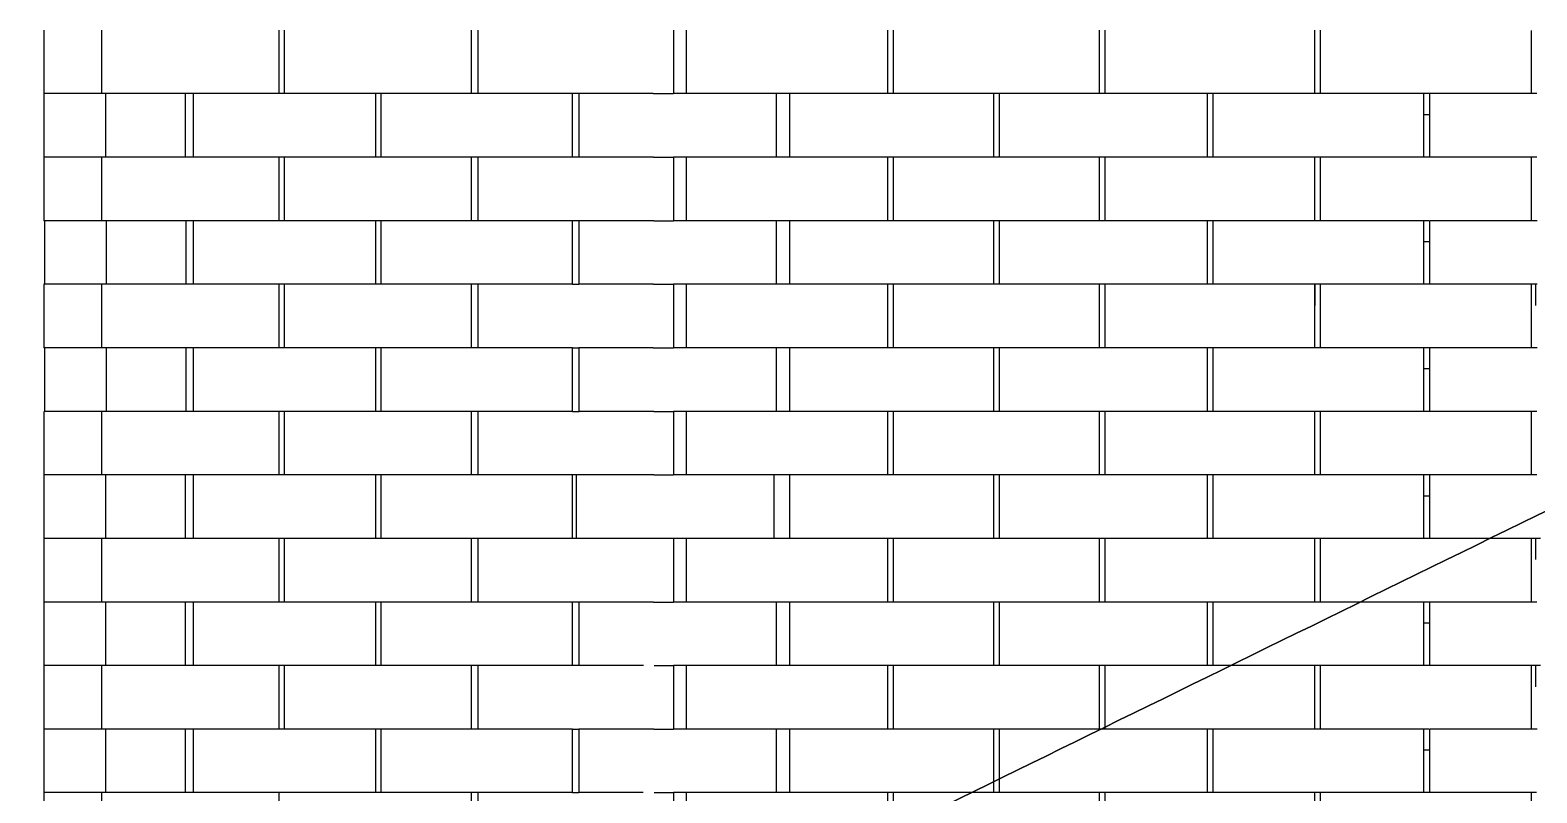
# Model space of a CAD drawing. Header units: millimetres. Extents: x 507.9 to 541, y 40.2 to 69.3.
# Drawn here: x 535.276 to 536.699, y 63.929 to 64.649 of the extents above; entities that cross this region are included whole.
import ezdxf

# ---------------------------------------------------------------- set-up
doc = ezdxf.new("R2010")
doc.units = ezdxf.units.MM
doc.layers.add('Make2D$Visible$Curves', color=7, linetype='Continuous', true_color=0x000000)

msp = doc.modelspace()

# ---------------------------------------------------------------- linework, layer by layer
at = {"layer": 'Make2D$Visible$Curves', "color": 18, "lineweight": -3, "true_color": 0x000000}
for points in [[(535.28901, 64.649), (535.28901, 64.619), (535.28901, 64.589)], [(535.34336, 64.649), (535.34336, 64.619), (535.34336, 64.589)], [(535.51125, 64.589), (535.51125, 64.619), (535.51125, 64.649)], [(535.51593, 64.649), (535.51593, 64.619), (535.51593, 64.589)], [(535.69282, 64.589), (535.69282, 64.619), (535.69282, 64.649)], [(535.69906, 64.589), (535.69906, 64.619), (535.69906, 64.649)], [(535.88341, 64.649), (535.88341, 64.619), (535.88341, 64.589)], [(535.89558, 64.649), (535.89558, 64.619), (535.89558, 64.589)], [(536.0859, 64.589), (536.0859, 64.61889), (536.0859, 64.64878)], [(536.09088, 64.649), (536.09088, 64.619), (536.09088, 64.589)], [(536.28591, 64.589), (536.28591, 64.619), (536.28591, 64.649)], [(536.29092, 64.649), (536.29092, 64.619), (536.29092, 64.589)], [(536.48913, 64.589), (536.48913, 64.619), (536.48913, 64.649)], [(536.49408, 64.649), (536.49408, 64.619), (536.49408, 64.589)], [(536.69385, 64.589), (536.69385, 64.61876), (536.69385, 64.64851)], [(535.34336, 64.589), (535.31619, 64.589), (535.28901, 64.589)], [(535.28901, 64.589), (535.28901, 64.559), (535.28901, 64.529)], [(535.43032, 64.589), (535.38684, 64.589), (535.34336, 64.589)], [(535.34712, 64.589), (535.34712, 64.559), (535.34712, 64.529)], [(535.42286, 64.529), (535.42286, 64.559), (535.42286, 64.589)], [(535.43004, 64.58838), (535.43004, 64.55869), (535.43004, 64.529)], [(535.56486, 64.589), (535.49766, 64.589), (535.43046, 64.589)], [(535.60746, 64.589), (535.58622, 64.589), (535.56498, 64.589)], [(535.6025, 64.529), (535.6025, 64.559), (535.6025, 64.589)], [(535.60726, 64.589), (535.60726, 64.559), (535.60726, 64.529)], [(535.78805, 64.589), (535.69766, 64.589), (535.60726, 64.589)], [(535.79406, 64.589), (535.79106, 64.589), (535.78805, 64.589)], [(535.78805, 64.529), (535.78805, 64.559), (535.78805, 64.589)], [(535.79406, 64.589), (535.79406, 64.559), (535.79406, 64.529)], [(535.86449, 64.589), (535.82928, 64.589), (535.79406, 64.589)], [(535.86449, 64.589), (535.87395, 64.589), (535.88341, 64.589)], [(535.89558, 64.589), (535.8895, 64.589), (535.88341, 64.589)], [(535.99316, 64.589), (535.94437, 64.589), (535.89558, 64.589)], [(535.98092, 64.529), (535.98092, 64.559), (535.98092, 64.589)], [(535.99316, 64.589), (535.99316, 64.55924), (535.99316, 64.52947)], [(536.09133, 64.589), (536.04224, 64.589), (535.99316, 64.589)], [(536.28591, 64.589), (536.18862, 64.589), (536.09133, 64.589)], [(536.18597, 64.529), (536.18597, 64.559), (536.18597, 64.589)], [(536.19097, 64.589), (536.19097, 64.559), (536.19097, 64.529)], [(536.2914, 64.589), (536.28866, 64.589), (536.28591, 64.589)], [(536.48913, 64.589), (536.39003, 64.589), (536.29092, 64.589)], [(536.38775, 64.529), (536.38775, 64.559), (536.38775, 64.589)], [(536.39276, 64.589), (536.39276, 64.559), (536.39276, 64.529)], [(536.48979, 64.589), (536.48946, 64.589), (536.48913, 64.589)], [(536.49408, 64.589), (536.49194, 64.589), (536.48979, 64.589)], [(536.59702, 64.589), (536.54555, 64.589), (536.49408, 64.589)], [(536.59194, 64.529), (536.59194, 64.559), (536.59194, 64.589)], [(536.59733, 64.589), (536.59733, 64.559), (536.59733, 64.529)], [(536.69867, 64.589), (536.648, 64.589), (536.59733, 64.589)], [(536.59784, 64.569), (536.59489, 64.569), (536.59194, 64.569)], [(535.28901, 64.529), (535.28901, 64.499), (535.28901, 64.469)], [(535.34336, 64.529), (535.31619, 64.529), (535.28901, 64.529)], [(535.34336, 64.529), (535.34336, 64.499), (535.34336, 64.469)], [(535.43011, 64.529), (535.38674, 64.529), (535.34336, 64.529)], [(535.51606, 64.529), (535.47305, 64.529), (535.43004, 64.529)], [(535.51125, 64.469), (535.51125, 64.499), (535.51125, 64.529)], [(535.60773, 64.529), (535.56183, 64.529), (535.51593, 64.529)], [(535.51593, 64.529), (535.51593, 64.499), (535.51593, 64.469)], [(535.78805, 64.529), (535.698, 64.529), (535.60796, 64.529)], [(535.69282, 64.469), (535.69282, 64.499), (535.69282, 64.529)], [(535.69906, 64.469), (535.69906, 64.499), (535.69906, 64.529)], [(535.79406, 64.529), (535.79106, 64.529), (535.78805, 64.529)], [(535.86477, 64.529), (535.87409, 64.529), (535.88341, 64.529)], [(535.89558, 64.529), (535.8895, 64.529), (535.88341, 64.529)], [(535.88341, 64.529), (535.88341, 64.499), (535.88341, 64.469)], [(535.89558, 64.529), (535.89558, 64.499), (535.89558, 64.469)], [(535.99358, 64.529), (535.94458, 64.529), (535.89558, 64.529)], [(536.09106, 64.529), (536.04232, 64.529), (535.99358, 64.529)], [(536.0859, 64.469), (536.0859, 64.499), (536.0859, 64.529)], [(536.09088, 64.529), (536.09088, 64.499), (536.09088, 64.469)], [(536.28591, 64.529), (536.1884, 64.529), (536.09088, 64.529)], [(536.28591, 64.469), (536.28591, 64.499), (536.28591, 64.529)], [(536.29097, 64.529), (536.28844, 64.529), (536.28591, 64.529)], [(536.29092, 64.529), (536.29092, 64.499), (536.29092, 64.469)], [(536.48913, 64.529), (536.39003, 64.529), (536.29092, 64.529)], [(536.48913, 64.469), (536.48913, 64.499), (536.48913, 64.529)], [(536.49408, 64.529), (536.49169, 64.529), (536.48929, 64.529)], [(536.5978, 64.529), (536.54594, 64.529), (536.49408, 64.529)], [(536.49408, 64.529), (536.49408, 64.499), (536.49408, 64.469)], [(536.69879, 64.529), (536.64829, 64.529), (536.5978, 64.529)], [(536.69385, 64.469), (536.69385, 64.499), (536.69385, 64.529)], [(535.34336, 64.469), (535.31619, 64.469), (535.28901, 64.469)], [(535.28965, 64.469), (535.28965, 64.439), (535.28965, 64.409)], [(535.43025, 64.469), (535.3868, 64.469), (535.34336, 64.469)], [(535.34776, 64.469), (535.34776, 64.439), (535.34776, 64.409)], [(535.4235, 64.409), (535.4235, 64.439), (535.4235, 64.469)], [(535.5164, 64.469), (535.47322, 64.469), (535.43004, 64.469)], [(535.43004, 64.469), (535.43004, 64.439), (535.43004, 64.409)], [(535.60726, 64.469), (535.56159, 64.469), (535.51593, 64.469)], [(535.6025, 64.409), (535.6025, 64.439), (535.6025, 64.469)], [(535.60726, 64.469), (535.60726, 64.439), (535.60726, 64.409)], [(535.78805, 64.469), (535.69766, 64.469), (535.60726, 64.469)], [(535.79401, 64.469), (535.79103, 64.469), (535.78805, 64.469)], [(535.78805, 64.409), (535.78805, 64.439), (535.78805, 64.469)], [(535.79401, 64.469), (535.79401, 64.439), (535.79401, 64.409)], [(535.86485, 64.469), (535.82943, 64.469), (535.79401, 64.469)], [(535.86485, 64.469), (535.87413, 64.469), (535.88341, 64.469)], [(535.89558, 64.469), (535.8895, 64.469), (535.88341, 64.469)], [(535.99316, 64.469), (535.94437, 64.469), (535.89558, 64.469)], [(535.98087, 64.409), (535.98087, 64.439), (535.98087, 64.469)], [(535.99316, 64.469), (535.99316, 64.439), (535.99316, 64.409)], [(536.0912, 64.469), (536.04218, 64.469), (535.99316, 64.469)], [(536.28591, 64.469), (536.1884, 64.469), (536.09088, 64.469)], [(536.18597, 64.409), (536.18597, 64.439), (536.18597, 64.469)], [(536.19097, 64.469), (536.19097, 64.439), (536.19097, 64.409)], [(536.2911, 64.469), (536.28851, 64.469), (536.28591, 64.469)], [(536.48913, 64.469), (536.39003, 64.469), (536.29092, 64.469)], [(536.38775, 64.409), (536.38775, 64.439), (536.38775, 64.469)], [(536.39276, 64.469), (536.39276, 64.439), (536.39276, 64.409)], [(536.49408, 64.469), (536.49169, 64.469), (536.48929, 64.469)], [(536.59686, 64.469), (536.54547, 64.469), (536.49408, 64.469)], [(536.59194, 64.409), (536.59194, 64.439), (536.59194, 64.469)], [(536.59733, 64.469), (536.59733, 64.439), (536.59733, 64.409)], [(536.69921, 64.469), (536.64827, 64.469), (536.59733, 64.469)], [(536.5975, 64.449), (536.59475, 64.449), (536.592, 64.449)], [(535.34336, 64.409), (535.31619, 64.409), (535.28901, 64.409)], [(535.28901, 64.409), (535.28901, 64.379), (535.28901, 64.349)], [(535.34336, 64.409), (535.34336, 64.379), (535.34336, 64.349)], [(535.43004, 64.409), (535.3867, 64.409), (535.34336, 64.409)], [(535.51635, 64.409), (535.47319, 64.409), (535.43004, 64.409)], [(535.51125, 64.349), (535.51125, 64.379), (535.51125, 64.409)], [(535.51593, 64.409), (535.51593, 64.379), (535.51593, 64.349)], [(535.60726, 64.409), (535.56181, 64.409), (535.51635, 64.409)], [(535.78805, 64.409), (535.69766, 64.409), (535.60726, 64.409)], [(535.69282, 64.349), (535.69282, 64.379), (535.69282, 64.409)], [(535.69906, 64.349), (535.69906, 64.379), (535.69906, 64.409)], [(535.78805, 64.409), (535.79112, 64.409), (535.79419, 64.409)], [(535.86452, 64.409), (535.87397, 64.409), (535.88341, 64.409)], [(535.89558, 64.409), (535.8895, 64.409), (535.88341, 64.409)], [(535.88341, 64.409), (535.88341, 64.379), (535.88341, 64.349)], [(535.89558, 64.409), (535.89558, 64.379), (535.89558, 64.349)], [(535.99341, 64.409), (535.9445, 64.409), (535.89558, 64.409)], [(536.09088, 64.409), (536.04202, 64.409), (535.99316, 64.409)], [(536.0859, 64.349), (536.0859, 64.379), (536.0859, 64.409)], [(536.09088, 64.409), (536.09088, 64.379), (536.09088, 64.349)], [(536.28591, 64.409), (536.1884, 64.409), (536.09088, 64.409)], [(536.28591, 64.349), (536.28591, 64.379), (536.28591, 64.409)], [(536.29108, 64.409), (536.2885, 64.409), (536.28591, 64.409)], [(536.29092, 64.409), (536.29092, 64.379), (536.29092, 64.349)], [(536.48913, 64.409), (536.39003, 64.409), (536.29092, 64.409)], [(536.48913, 64.349), (536.48913, 64.379), (536.48913, 64.409)], [(536.48929, 64.409), (536.48929, 64.399), (536.48929, 64.389)], [(536.49408, 64.409), (536.49169, 64.409), (536.48929, 64.409)], [(536.49408, 64.409), (536.49408, 64.379), (536.49408, 64.349)], [(536.59721, 64.409), (536.54565, 64.409), (536.49408, 64.409)], [(536.699, 64.409), (536.64816, 64.409), (536.59733, 64.409)], [(536.69758, 64.40915), (536.69758, 64.39908), (536.69758, 64.389)], [(536.69385, 64.349), (536.69385, 64.37871), (536.69385, 64.40843)], [(535.34336, 64.349), (535.31619, 64.349), (535.28901, 64.349)], [(535.28965, 64.349), (535.28965, 64.31916), (535.28965, 64.28931)], [(535.43052, 64.349), (535.38694, 64.349), (535.34336, 64.349)], [(535.34776, 64.349), (535.34776, 64.319), (535.34776, 64.289)], [(535.4235, 64.289), (535.4235, 64.319), (535.4235, 64.349)], [(535.43004, 64.349), (535.43004, 64.319), (535.43004, 64.289)], [(535.51606, 64.349), (535.47305, 64.349), (535.43004, 64.349)], [(535.60726, 64.349), (535.56159, 64.349), (535.51593, 64.349)], [(535.6025, 64.289), (535.6025, 64.319), (535.6025, 64.349)], [(535.60726, 64.349), (535.60726, 64.319), (535.60726, 64.289)], [(535.78805, 64.349), (535.69766, 64.349), (535.60726, 64.349)], [(535.78805, 64.289), (535.78805, 64.319), (535.78805, 64.349)], [(535.78805, 64.349), (535.79119, 64.349), (535.79432, 64.349)], [(535.79401, 64.349), (535.79401, 64.319), (535.79401, 64.289)], [(535.86431, 64.349), (535.82916, 64.349), (535.79401, 64.349)], [(535.86431, 64.349), (535.87386, 64.349), (535.88341, 64.349)], [(535.89558, 64.349), (535.8895, 64.349), (535.88341, 64.349)], [(535.99316, 64.349), (535.94437, 64.349), (535.89558, 64.349)], [(535.98087, 64.289), (535.98087, 64.319), (535.98087, 64.349)], [(535.99316, 64.349), (535.99316, 64.319), (535.99316, 64.289)], [(536.09123, 64.349), (536.04219, 64.349), (535.99316, 64.349)], [(536.28591, 64.349), (536.18857, 64.349), (536.09123, 64.349)], [(536.18597, 64.289), (536.18597, 64.319), (536.18597, 64.349)], [(536.19097, 64.349), (536.19097, 64.319), (536.19097, 64.289)], [(536.29114, 64.349), (536.28853, 64.349), (536.28591, 64.349)], [(536.48913, 64.349), (536.39003, 64.349), (536.29092, 64.349)], [(536.38775, 64.289), (536.38775, 64.319), (536.38775, 64.349)], [(536.39276, 64.349), (536.39276, 64.319), (536.39276, 64.289)], [(536.49408, 64.349), (536.49169, 64.349), (536.48929, 64.349)], [(536.59722, 64.349), (536.54565, 64.349), (536.49408, 64.349)], [(536.59194, 64.289), (536.59194, 64.319), (536.59194, 64.349)], [(536.59733, 64.349), (536.59733, 64.319), (536.59733, 64.289)], [(536.69907, 64.349), (536.6482, 64.349), (536.59733, 64.349)], [(536.59804, 64.329), (536.5951, 64.329), (536.59216, 64.329)], [(536.8993, 64.289), (529.28339, 60.55611), (536.8993, 64.289)], [(535.28901, 64.289), (535.28901, 64.259), (535.28901, 64.229)], [(535.34336, 64.289), (535.31645, 64.289), (535.28955, 64.289)], [(535.43009, 64.289), (535.38673, 64.289), (535.34336, 64.289)], [(535.34336, 64.289), (535.34336, 64.259), (535.34336, 64.229)], [(535.51606, 64.289), (535.47305, 64.289), (535.43004, 64.289)], [(535.51125, 64.229), (535.51125, 64.259), (535.51125, 64.289)], [(535.51593, 64.289), (535.51593, 64.259), (535.51593, 64.229)], [(535.60736, 64.289), (535.56165, 64.289), (535.51593, 64.289)], [(535.78805, 64.289), (535.69766, 64.289), (535.60726, 64.289)], [(535.69282, 64.229), (535.69282, 64.259), (535.69282, 64.289)], [(535.69906, 64.229), (535.69906, 64.259), (535.69906, 64.289)], [(535.78805, 64.289), (535.79125, 64.289), (535.79446, 64.289)], [(535.86483, 64.289), (535.87412, 64.289), (535.88341, 64.289)], [(535.89558, 64.289), (535.8895, 64.289), (535.88341, 64.289)], [(535.88341, 64.289), (535.88341, 64.259), (535.88341, 64.229)], [(535.89558, 64.289), (535.89558, 64.259), (535.89558, 64.229)], [(536.06878, 64.289), (535.98218, 64.289), (535.89558, 64.289)], [(536.09088, 64.289), (536.07983, 64.289), (536.06878, 64.289)], [(536.0859, 64.229), (536.0859, 64.259), (536.0859, 64.289)], [(536.28591, 64.289), (536.1884, 64.289), (536.09088, 64.289)], [(536.09088, 64.289), (536.09088, 64.259), (536.09088, 64.229)], [(536.28591, 64.229), (536.28591, 64.259), (536.28591, 64.289)], [(536.29112, 64.289), (536.28852, 64.289), (536.28591, 64.289)], [(536.29092, 64.289), (536.29092, 64.259), (536.29092, 64.229)], [(536.48913, 64.289), (536.39012, 64.289), (536.29112, 64.289)], [(536.48913, 64.229), (536.48913, 64.259), (536.48913, 64.289)], [(536.49408, 64.289), (536.49169, 64.289), (536.48929, 64.289)], [(536.59775, 64.289), (536.54592, 64.289), (536.49408, 64.289)], [(536.49408, 64.289), (536.49408, 64.259), (536.49408, 64.229)], [(536.69876, 64.289), (536.64826, 64.289), (536.59775, 64.289)], [(536.69385, 64.229), (536.69385, 64.25894), (536.69385, 64.28888)], [(535.34336, 64.229), (535.31619, 64.229), (535.28901, 64.229)], [(535.28901, 64.229), (535.28901, 64.199), (535.28901, 64.169)], [(535.43004, 64.229), (535.3867, 64.229), (535.34336, 64.229)], [(535.34712, 64.229), (535.34712, 64.199), (535.34712, 64.169)], [(535.42286, 64.169), (535.42286, 64.199), (535.42286, 64.229)], [(535.51638, 64.229), (535.47321, 64.229), (535.43004, 64.229)], [(535.43004, 64.229), (535.43004, 64.199), (535.43004, 64.169)], [(535.60726, 64.229), (535.56159, 64.229), (535.51593, 64.229)], [(535.6025, 64.169), (535.6025, 64.199), (535.6025, 64.229)], [(535.60726, 64.229), (535.60726, 64.199), (535.60726, 64.169)], [(535.78805, 64.229), (535.69766, 64.229), (535.60726, 64.229)], [(535.79178, 64.229), (535.78992, 64.229), (535.78805, 64.229)], [(535.78805, 64.169), (535.78805, 64.199), (535.78805, 64.229)], [(535.79178, 64.229), (535.79178, 64.199), (535.79178, 64.169)], [(535.86499, 64.229), (535.82839, 64.229), (535.79178, 64.229)], [(535.86499, 64.229), (535.8742, 64.229), (535.88341, 64.229)], [(535.89558, 64.229), (535.8895, 64.229), (535.88341, 64.229)], [(535.99316, 64.229), (535.94437, 64.229), (535.89558, 64.229)], [(535.97864, 64.169), (535.97864, 64.199), (535.97864, 64.229)], [(535.99316, 64.229), (535.99316, 64.199), (535.99316, 64.169)], [(536.09101, 64.229), (536.04208, 64.229), (535.99316, 64.229)], [(536.28591, 64.229), (536.1884, 64.229), (536.09088, 64.229)], [(536.18597, 64.169), (536.18597, 64.199), (536.18597, 64.229)], [(536.19097, 64.229), (536.19097, 64.199), (536.19097, 64.169)], [(536.29098, 64.229), (536.28845, 64.229), (536.28591, 64.229)], [(536.48913, 64.229), (536.39003, 64.229), (536.29092, 64.229)], [(536.38775, 64.169), (536.38775, 64.199), (536.38775, 64.229)], [(536.39276, 64.229), (536.39276, 64.199), (536.39276, 64.169)], [(536.49408, 64.229), (536.49169, 64.229), (536.48929, 64.229)], [(536.59702, 64.229), (536.54555, 64.229), (536.49408, 64.229)], [(536.59194, 64.169), (536.59194, 64.199), (536.59194, 64.229)], [(536.59733, 64.229), (536.59733, 64.199), (536.59733, 64.169)], [(536.69874, 64.229), (536.64804, 64.229), (536.59733, 64.229)], [(536.59747, 64.209), (536.59475, 64.209), (536.59203, 64.209)], [(535.28901, 64.169), (535.28901, 64.139), (535.28901, 64.109)], [(535.34336, 64.169), (535.31619, 64.169), (535.28901, 64.169)], [(535.43047, 64.169), (535.38691, 64.169), (535.34336, 64.169)], [(535.34336, 64.169), (535.34336, 64.139), (535.34336, 64.109)], [(535.516, 64.169), (535.47324, 64.169), (535.43047, 64.169)], [(535.51125, 64.109), (535.51125, 64.139), (535.51125, 64.169)], [(535.51593, 64.169), (535.51593, 64.139), (535.51593, 64.109)], [(535.60726, 64.169), (535.56163, 64.169), (535.516, 64.169)], [(535.78805, 64.169), (535.69766, 64.169), (535.60726, 64.169)], [(535.69282, 64.109), (535.69282, 64.139), (535.69282, 64.169)], [(535.69906, 64.109), (535.69906, 64.139), (535.69906, 64.169)], [(535.79178, 64.169), (535.78992, 64.169), (535.78805, 64.169)], [(535.89576, 64.169), (535.84377, 64.169), (535.79178, 64.169)], [(535.88341, 64.169), (535.88341, 64.139), (535.88341, 64.109)], [(535.89558, 64.169), (535.89558, 64.139), (535.89558, 64.109)], [(535.99316, 64.169), (535.94437, 64.169), (535.89558, 64.169)], [(536.09115, 64.169), (536.04215, 64.169), (535.99316, 64.169)], [(536.0859, 64.109), (536.0859, 64.139), (536.0859, 64.169)], [(536.09088, 64.169), (536.09088, 64.139), (536.09088, 64.109)], [(536.28591, 64.169), (536.1884, 64.169), (536.09088, 64.169)], [(536.28591, 64.109), (536.28591, 64.139), (536.28591, 64.169)], [(536.29098, 64.169), (536.28845, 64.169), (536.28591, 64.169)], [(536.29092, 64.169), (536.29092, 64.139), (536.29092, 64.109)], [(536.48913, 64.169), (536.39003, 64.169), (536.29092, 64.169)], [(536.48913, 64.109), (536.48913, 64.139), (536.48913, 64.169)], [(536.49408, 64.169), (536.49169, 64.169), (536.48929, 64.169)], [(536.49408, 64.169), (536.49408, 64.139), (536.49408, 64.109)], [(536.5974, 64.169), (536.54574, 64.169), (536.49408, 64.169)], [(536.70209, 64.169), (536.64971, 64.169), (536.59733, 64.169)], [(536.69385, 64.109), (536.69385, 64.139), (536.69385, 64.169)], [(536.69758, 64.1691), (536.69758, 64.15905), (536.69758, 64.149)], [(535.34336, 64.109), (535.31619, 64.109), (535.28901, 64.109)], [(535.28901, 64.109), (535.28901, 64.079), (535.28901, 64.049)], [(535.43027, 64.109), (535.38682, 64.109), (535.34336, 64.109)], [(535.34712, 64.109), (535.34712, 64.079), (535.34712, 64.049)], [(535.42286, 64.049), (535.42286, 64.079), (535.42286, 64.109)], [(535.43004, 64.109), (535.43004, 64.079), (535.43004, 64.049)], [(535.5649, 64.109), (535.49747, 64.109), (535.43004, 64.109)], [(535.60754, 64.109), (535.58608, 64.109), (535.56462, 64.109)], [(535.6025, 64.049), (535.6025, 64.079), (535.6025, 64.109)], [(535.60726, 64.109), (535.60726, 64.079), (535.60726, 64.049)], [(535.78805, 64.109), (535.69766, 64.109), (535.60726, 64.109)], [(535.79401, 64.109), (535.79103, 64.109), (535.78805, 64.109)], [(535.78805, 64.049), (535.78805, 64.079), (535.78805, 64.109)], [(535.79401, 64.109), (535.79401, 64.079), (535.79401, 64.049)], [(535.86467, 64.109), (535.82934, 64.109), (535.79401, 64.109)], [(535.86467, 64.109), (535.87404, 64.109), (535.88341, 64.109)], [(535.89558, 64.109), (535.8895, 64.109), (535.88341, 64.109)], [(535.99316, 64.109), (535.94437, 64.109), (535.89558, 64.109)], [(535.98087, 64.049), (535.98087, 64.079), (535.98087, 64.109)], [(535.99316, 64.109), (535.99316, 64.079), (535.99316, 64.049)], [(536.09128, 64.109), (536.04222, 64.109), (535.99316, 64.109)], [(536.28591, 64.109), (536.1884, 64.109), (536.09088, 64.109)], [(536.18597, 64.049), (536.18597, 64.079), (536.18597, 64.109)], [(536.19097, 64.109), (536.19097, 64.079), (536.19097, 64.049)], [(536.29111, 64.109), (536.28851, 64.109), (536.28591, 64.109)], [(536.48913, 64.109), (536.39003, 64.109), (536.29092, 64.109)], [(536.38775, 64.049), (536.38775, 64.079), (536.38775, 64.109)], [(536.39276, 64.109), (536.39276, 64.079), (536.39276, 64.049)], [(536.49408, 64.109), (536.49169, 64.109), (536.48929, 64.109)], [(536.59702, 64.109), (536.54555, 64.109), (536.49408, 64.109)], [(536.59194, 64.049), (536.59194, 64.079), (536.59194, 64.109)], [(536.59733, 64.109), (536.59733, 64.079), (536.59733, 64.049)], [(536.69865, 64.109), (536.64799, 64.109), (536.59733, 64.109)], [(536.59774, 64.089), (536.59491, 64.089), (536.59209, 64.089)], [(535.28901, 64.049), (535.28901, 64.019), (535.28901, 63.989)], [(535.34336, 64.049), (535.31619, 64.049), (535.28901, 64.049)], [(535.43018, 64.049), (535.38677, 64.049), (535.34336, 64.049)], [(535.34336, 64.049), (535.34336, 64.019), (535.34336, 63.989)], [(535.51634, 64.049), (535.47326, 64.049), (535.43018, 64.049)], [(535.51125, 63.989), (535.51125, 64.01882), (535.51125, 64.04863)], [(535.51593, 64.049), (535.51593, 64.019), (535.51593, 63.989)], [(535.60768, 64.049), (535.56201, 64.049), (535.51634, 64.049)], [(535.78805, 64.049), (535.69787, 64.049), (535.60768, 64.049)], [(535.69282, 63.989), (535.69282, 64.019), (535.69282, 64.049)], [(535.69906, 63.989), (535.69906, 64.019), (535.69906, 64.049)], [(535.79401, 64.049), (535.79103, 64.049), (535.78805, 64.049)], [(535.85521, 64.049), (535.82461, 64.049), (535.79401, 64.049)], [(535.86517, 64.049), (535.87429, 64.049), (535.88341, 64.049)], [(535.89558, 64.049), (535.8895, 64.049), (535.88341, 64.049)], [(535.88341, 64.049), (535.88341, 64.019), (535.88341, 63.989)], [(535.89558, 64.049), (535.89558, 64.019), (535.89558, 63.989)], [(535.99317, 64.049), (535.94438, 64.049), (535.89558, 64.049)], [(536.09088, 64.049), (536.04202, 64.049), (535.99316, 64.049)], [(536.0859, 63.989), (536.0859, 64.019), (536.0859, 64.049)], [(536.09088, 64.049), (536.09088, 64.019), (536.09088, 63.989)], [(536.28591, 64.049), (536.1884, 64.049), (536.09088, 64.049)], [(536.28591, 63.989), (536.28591, 64.019), (536.28591, 64.049)], [(536.29112, 64.049), (536.28852, 64.049), (536.28591, 64.049)], [(536.29092, 64.04876), (536.29092, 64.01888), (536.29092, 63.989)], [(536.48913, 64.049), (536.39012, 64.049), (536.29112, 64.049)], [(536.48913, 63.989), (536.48913, 64.019), (536.48913, 64.049)], [(536.49408, 64.049), (536.49169, 64.049), (536.48929, 64.049)], [(536.59784, 64.049), (536.54596, 64.049), (536.49408, 64.049)], [(536.49408, 64.049), (536.49408, 64.019), (536.49408, 63.989)], [(536.70236, 64.049), (536.65013, 64.049), (536.59791, 64.049)], [(536.69385, 63.989), (536.69385, 64.019), (536.69385, 64.049)], [(536.69758, 64.049), (536.69758, 64.039), (536.69758, 64.029)], [(535.34336, 63.989), (535.31619, 63.989), (535.28901, 63.989)], [(535.28901, 63.989), (535.28901, 63.959), (535.28901, 63.929)], [(535.43004, 63.989), (535.3867, 63.989), (535.34336, 63.989)], [(535.34712, 63.989), (535.34712, 63.959), (535.34712, 63.929)], [(535.42286, 63.929), (535.42286, 63.959), (535.42286, 63.989)], [(535.43004, 63.989), (535.43004, 63.959), (535.43004, 63.929)], [(535.51594, 63.989), (535.47299, 63.989), (535.43004, 63.989)], [(535.60726, 63.989), (535.56159, 63.989), (535.51593, 63.989)], [(535.6025, 63.929), (535.6025, 63.959), (535.6025, 63.989)], [(535.60726, 63.989), (535.60726, 63.959), (535.60726, 63.929)], [(535.78805, 63.989), (535.69766, 63.989), (535.60726, 63.989)], [(535.78805, 63.929), (535.78805, 63.959), (535.78805, 63.989)], [(535.78805, 63.989), (535.79131, 63.989), (535.79457, 63.989)], [(535.79401, 63.989), (535.79401, 63.959), (535.79401, 63.929)], [(535.86503, 63.989), (535.82952, 63.989), (535.79401, 63.989)], [(535.86503, 63.989), (535.87422, 63.989), (535.88341, 63.989)], [(535.89558, 63.989), (535.8895, 63.989), (535.88341, 63.989)], [(535.99316, 63.989), (535.94437, 63.989), (535.89558, 63.989)], [(535.98087, 63.929), (535.98087, 63.959), (535.98087, 63.989)], [(535.99316, 63.989), (535.99316, 63.959), (535.99316, 63.929)], [(536.09099, 63.989), (536.04207, 63.989), (535.99316, 63.989)], [(536.28591, 63.989), (536.1884, 63.989), (536.09088, 63.989)], [(536.18597, 63.929), (536.18597, 63.959), (536.18597, 63.989)], [(536.19097, 63.989), (536.19097, 63.959), (536.19097, 63.929)], [(536.29095, 63.989), (536.28843, 63.989), (536.28591, 63.989)], [(536.48913, 63.989), (536.39003, 63.989), (536.29092, 63.989)], [(536.38775, 63.929), (536.38775, 63.959), (536.38775, 63.989)], [(536.39276, 63.989), (536.39276, 63.959), (536.39276, 63.929)], [(536.49408, 63.989), (536.49169, 63.989), (536.48929, 63.989)], [(536.59685, 63.989), (536.54547, 63.989), (536.49408, 63.989)], [(536.59194, 63.929), (536.59194, 63.959), (536.59194, 63.989)], [(536.59733, 63.989), (536.59733, 63.959), (536.59733, 63.929)], [(536.69915, 63.989), (536.64824, 63.989), (536.59733, 63.989)], [(536.59733, 63.969), (536.59487, 63.969), (536.5924, 63.969)], [(535.28901, 63.929), (535.28901, 63.899), (535.28901, 63.869)], [(535.34336, 63.929), (535.31619, 63.929), (535.28901, 63.929)], [(535.34336, 63.929), (535.34336, 63.899), (535.34336, 63.869)], [(535.42962, 63.929), (535.38649, 63.929), (535.34336, 63.929)], [(535.51634, 63.929), (535.47319, 63.929), (535.43004, 63.929)], [(535.51125, 63.869), (535.51125, 63.899), (535.51125, 63.929)], [(535.60739, 63.929), (535.56186, 63.929), (535.51634, 63.929)], [(535.78805, 63.929), (535.69766, 63.929), (535.60726, 63.929)], [(535.69282, 63.869), (535.69282, 63.899), (535.69282, 63.929)], [(535.69906, 63.869), (535.69906, 63.899), (535.69906, 63.929)], [(535.78805, 63.929), (535.79103, 63.929), (535.79401, 63.929)], [(535.85496, 63.929), (535.82448, 63.929), (535.79401, 63.929)], [(535.86519, 63.929), (535.8743, 63.929), (535.88341, 63.929)], [(535.89558, 63.929), (535.8895, 63.929), (535.88341, 63.929)], [(535.88341, 63.929), (535.88341, 63.899), (535.88341, 63.869)], [(535.89558, 63.929), (535.89558, 63.899), (535.89558, 63.869)], [(535.99316, 63.929), (535.94437, 63.929), (535.89558, 63.929)], [(536.09112, 63.929), (536.04214, 63.929), (535.99316, 63.929)], [(536.0859, 63.869), (536.0859, 63.899), (536.0859, 63.929)], [(536.09088, 63.929), (536.09088, 63.899), (536.09088, 63.869)], [(536.28591, 63.929), (536.1884, 63.929), (536.09088, 63.929)], [(536.28591, 63.869), (536.28591, 63.899), (536.28591, 63.929)], [(536.29112, 63.929), (536.28852, 63.929), (536.28591, 63.929)], [(536.29092, 63.929), (536.29092, 63.899), (536.29092, 63.869)], [(536.48913, 63.929), (536.39012, 63.929), (536.29112, 63.929)], [(536.48913, 63.869), (536.48913, 63.899), (536.48913, 63.929)], [(536.49408, 63.929), (536.49169, 63.929), (536.48929, 63.929)], [(536.49408, 63.929), (536.49408, 63.899), (536.49408, 63.869)], [(536.59735, 63.929), (536.54572, 63.929), (536.49408, 63.929)], [(536.6983, 63.929), (536.64782, 63.929), (536.59733, 63.929)], [(536.69385, 63.869), (536.69385, 63.899), (536.69385, 63.929)]]:
    msp.add_open_spline(points, degree=2, dxfattribs=at)
for points, knots in [([(535.86477, 64.529), (535.85986, 64.529), (535.85496, 64.529), (535.82451, 64.529), (535.79406, 64.529)], [0.124312307, 0.124312307, 0.124312307, 0.134818341, 0.134818341, 0.2, 0.2, 0.2]), ([(535.86452, 64.409), (535.85974, 64.409), (535.85496, 64.409), (535.82448, 64.409), (535.79401, 64.409)], [0.124534782, 0.124534782, 0.124534782, 0.13476904, 0.13476904, 0.2, 0.2, 0.2]), ([(535.86483, 64.289), (535.85989, 64.289), (535.85496, 64.289), (535.82448, 64.289), (535.79401, 64.289)], [0.124198303, 0.124198303, 0.124198303, 0.13476904, 0.13476904, 0.2, 0.2, 0.2])]:
    msp.add_open_spline(points, degree=2, knots=knots, dxfattribs=at)

doc.saveas('drawing.dxf')
